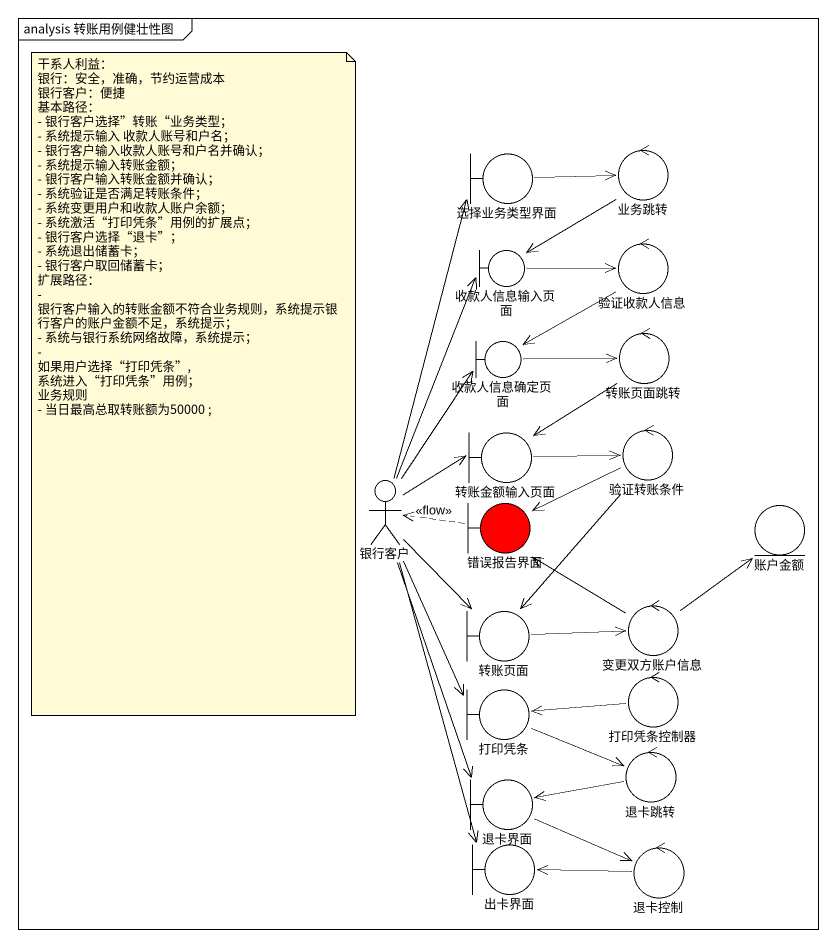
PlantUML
@startuml
mainframe analysis 转账用例健壮性图
boundary 选择业务类型界面
control 业务跳转
boundary 收款人信息输入页面
control 验证收款人信息
boundary 收款人信息确定页面
control 转账页面跳转
boundary 转账金额输入页面
control 验证转账条件
actor 银行客户
boundary 错误报告界面 #FF0000
entity 账户金额
boundary 转账页面
control 变更双方账户信息
boundary 打印凭条
control 打印凭条控制器
boundary 退卡界面
control 退卡跳转
boundary 出卡界面
control 退卡控制
选择业务类型界面 -right-> 业务跳转
业务跳转 --> 收款人信息输入页面
收款人信息输入页面 -right-> 验证收款人信息
验证收款人信息 --> 收款人信息确定页面
收款人信息确定页面 -right-> 转账页面跳转
转账页面跳转 --> 转账金额输入页面
转账金额输入页面 -right-> 验证转账条件
验证转账条件 -left-> 错误报告界面
验证转账条件 --> 转账页面
银行客户 -up-> 选择业务类型界面
银行客户 -up-> 收款人信息输入页面
银行客户 -up-> 收款人信息确定页面
银行客户 -right-> 转账金额输入页面
银行客户 --> 转账页面
银行客户 --> 打印凭条
银行客户 --> 退卡界面
银行客户 --> 出卡界面
错误报告界面 .left.> 银行客户 : <<flow>>
转账页面 -right-> 变更双方账户信息
变更双方账户信息 -up-> 错误报告界面
变更双方账户信息 -up-> 账户金额
打印凭条 -right-> 退卡跳转
打印凭条控制器 -left-> 打印凭条
退卡界面 -right-> 退卡控制
退卡跳转 -left-> 退卡界面
退卡控制 -left-> 出卡界面
note as N1
  干系人利益：
  银行：安全，准确，节约运营成本
  银行客户：便捷
  基本路径：
  - 银行客户选择”转账“业务类型；
  - 系统提示输入 收款人账号和户名；
  - 银行客户输入收款人账号和户名并确认；
  - 系统提示输入转账金额；
  - 银行客户输入转账金额并确认；
  - 系统验证是否满足转账条件；
  - 系统变更用户和收款人账户余额；
  - 系统激活“打印凭条”用例的扩展点；
  - 银行客户选择“退卡”；
  - 系统退出储蓄卡；
  - 银行客户取回储蓄卡；
  扩展路径：
  - 银行客户输入的转账金额不符合业务规则，系统提示银行客户的账户金额不足，系统提示；
  - 系统与银行系统网络故障，系统提示；
  - 如果用户选择“打印凭条”,系统进入“打印凭条”用例；
  业务规则
  - 当日最高总取转账额为50000 ;
end note
@enduml
